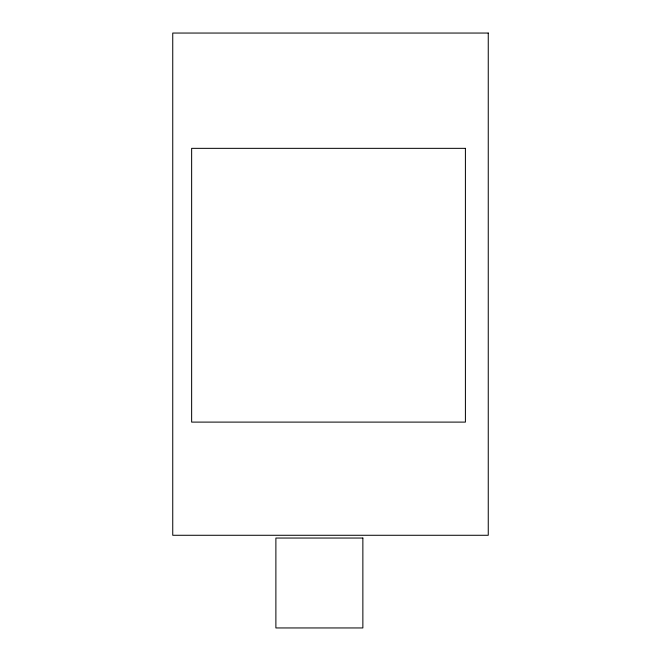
<?xml version="1.0" encoding="UTF-8"?>
<svg xmlns="http://www.w3.org/2000/svg" width="661" height="661" viewBox="0 0 661 661"><rect width="100%" height="100%" fill="white"/><g stroke="black" fill="none" stroke-linecap="round" stroke-linejoin="round"><path stroke-width="0.99" d="M488.256 33.05L172.744 33.05L172.744 535.278L488.256 535.278L488.256 33.05M465.41 148.345L191.64 148.345L191.64 422.106L465.41 422.106L465.41 148.345M362.864 538.046L275.885 538.046L275.885 627.95L362.864 627.95L362.864 538.046"/></g></svg>
